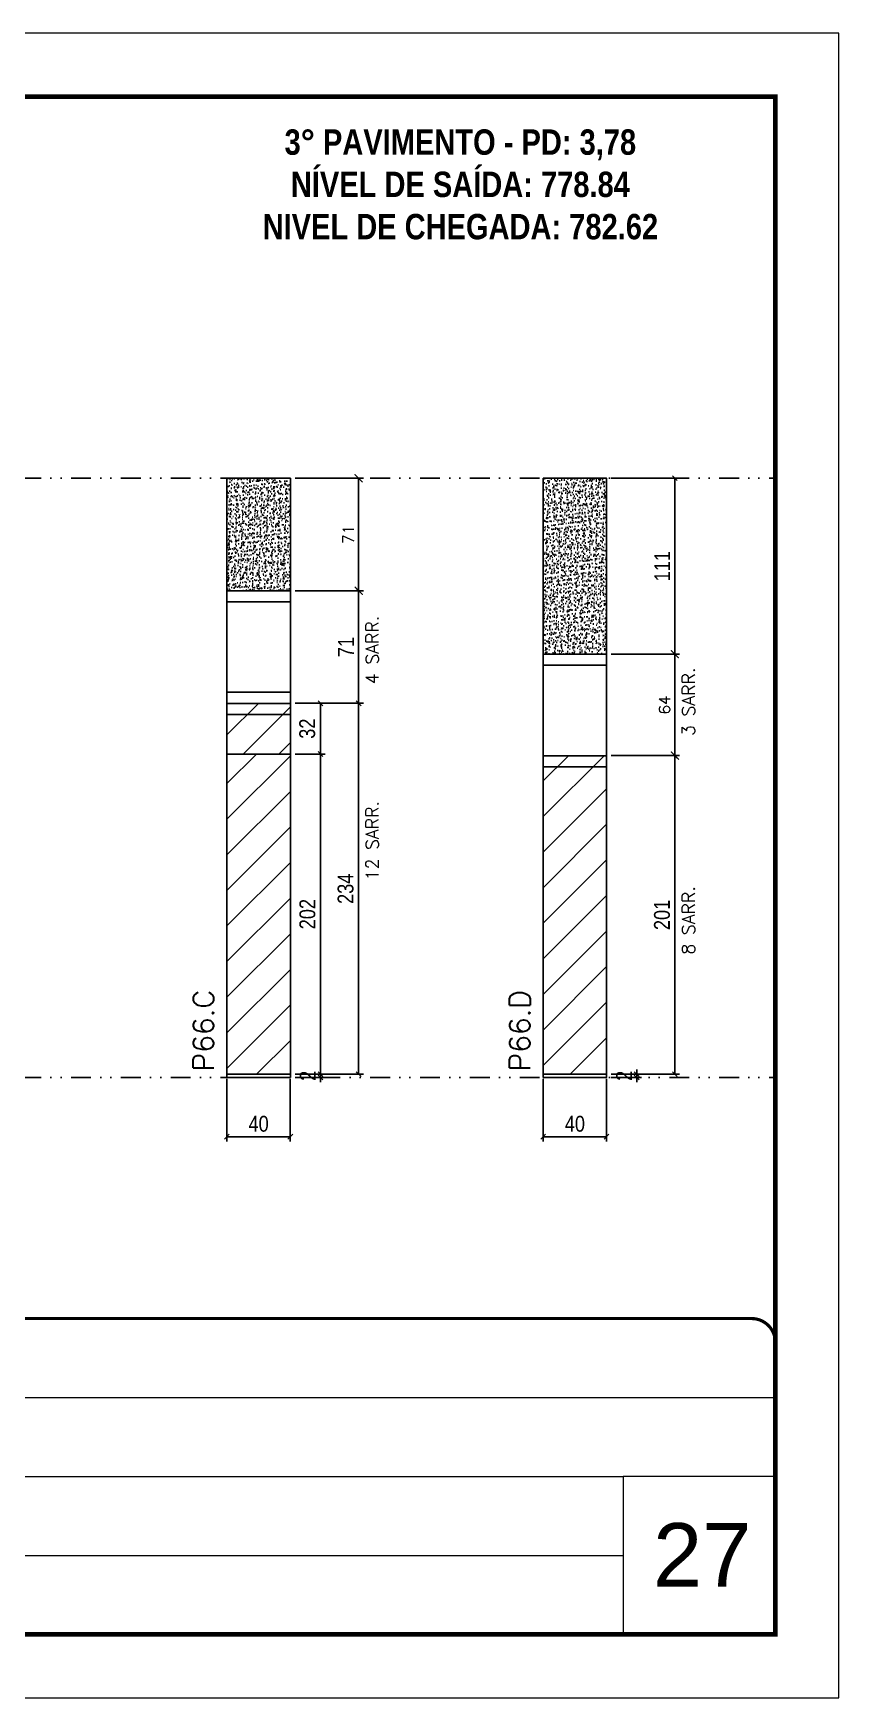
# Model space of a CAD drawing. Extents: x 2949 to 9203, y -16089 to 12527.
# Drawn here: x 7109 to 7618, y 4585 to 5635 of the extents above; entities that cross this region are included whole.
import ezdxf

# ---------------------------------------------------------------- set-up
doc = ezdxf.new("R2010")
doc.units = 0
for name, pattern in [('CONTINUO', [0]), ('DASHED', [0.75, 0.5, -0.25]), ('DIVIDE2', [0.625, 0.25, -0.125, 0, -0.125, 0, -0.125])]:
    doc.linetypes.add(name, pattern=pattern)
for name, color, linetype, lineweight in [('CARIMBO', 255, 'Continuous', 9), ('Folhas', 255, 'Continuous', 9), ('Hachura', 251, 'Continuous', 9), ('SARRAFO DE PRESSAO', 251, 'DASHED', 9), ('Texto Seção', 7, 'Continuous', 15)]:
    doc.layers.add(name, color=color, linetype=linetype, lineweight=lineweight)
for name, color, linetype in [('COTA', 241, 'Continuous'), ('NOMENCLATURA', 7, 'Continuous'), ('Nível', 160, 'Continuous'), ('Painéis', 200, 'Continuous'), ('SARR_2.2x7', 40, 'Continuous')]:
    doc.layers.add(name, color=color, linetype=linetype)
doc.styles.add('ARIAL', font='arial.ttf')
doc.styles.add('COTA TECNICA', font='techl___.ttf', dxfattribs={"height": 10})
doc.styles.add('COTA TECNICA-50', font='techl___.ttf', dxfattribs={"height": 10})
doc.styles.add('REGUA-120', font='ROMANS.shx', dxfattribs={"height": 15})
doc.styles.add('ROMANC', font='techb___.ttf', dxfattribs={"height": 2.5})
doc.styles.add('ROMANS', font='romans.shx')
doc.dimstyles.new('COTA PAINEL-50', dxfattribs={"dimtxt": 10, "dimasz": 3, "dimexe": 3, "dimexo": 3, "dimgap": 3, "dimtad": 1, "dimdec": 1, "dimzin": 12, "dimdsep": 46, "dimtxsty": 'COTA TECNICA-50', "dimblk1": 'OBLIQUE', "dimblk2": 'OBLIQUE', "dimsah": 1, "dimcen": 0.9, "dimclrd": 4, "dimclre": 4, "dimclrt": 240, "dimadec": 1, "dimazin": 3, "dimtfac": 1, "dimtdec": 1, "dimtmove": 0, "dimatfit": 3, "dimfxl": 1, "dimtolj": 1, "dimtzin": 12, "dimarcsym": 0})
doc.dimstyles.new('Cota Paínel', dxfattribs={"dimtxt": 7, "dimasz": 5, "dimexe": 3, "dimexo": 3, "dimgap": 3, "dimtad": 1, "dimdec": 1, "dimzin": 12, "dimdsep": 46, "dimtxsty": 'ROMANS', "dimblk": 'ARCHTICK', "dimcen": 0, "dimclrd": 4, "dimclre": 4, "dimclrt": 1, "dimadec": 1, "dimazin": 3, "dimtfac": 1, "dimtdec": 1, "dimtmove": 0, "dimatfit": 3, "dimldrblk": 'OBLIQUE', "dimfxl": 1, "dimtolj": 1, "dimtzin": 12, "dimarcsym": 0})
doc.dimstyles.new('PAINEL', dxfattribs={"dimtxt": 10, "dimasz": 3, "dimexe": 3, "dimexo": 3, "dimgap": 3, "dimtad": 1, "dimdec": 1, "dimzin": 12, "dimdsep": 46, "dimtxsty": 'COTA TECNICA', "dimblk1": 'OBLIQUE', "dimblk2": 'OBLIQUE', "dimsah": 1, "dimcen": 0.9, "dimclrd": 4, "dimclre": 4, "dimclrt": 240, "dimadec": 1, "dimazin": 3, "dimtfac": 1, "dimtdec": 1, "dimtmove": 0, "dimatfit": 3, "dimfxl": 1, "dimtolj": 1, "dimtzin": 12, "dimarcsym": 0})

# ---------------------------------------------------------------- blocks, each defined once
blk = doc.blocks.new('9999999999')
at = {"color": 30, "linetype": 'CONTINUO'}
for p, q in [((98564.6, 34379.6), (99584, 34379.6)), ((98564.6, 34329.8), (99488, 34329.8)), ((99584, 34329.8), (99488, 34329.8)), ((99488, 34329.8), (99488, 34230.2)), ((98564.6, 34280), (99488, 34280))]:
    blk.add_line(p, q, dxfattribs=at)
at = {"color": 30, "linetype": 'CONTINUO', "const_width": 2}
blk.add_lwpolyline([(99584, 34230.2), (99584, 34414.4, 0.414214), (99569, 34429.4), (98229, 34429.4, 0.414214), (98214, 34414.4), (98214, 34245.2, 0.414214), (98229, 34230.2), (99584, 34230.2)], format="xyb", dxfattribs=at)
at = {"layer": 'Folhas'}
blk.add_lwpolyline([(98139, 34190.2), (99624, 34190.2), (99624, 35240.2), (98139, 35240.2)], close=True, dxfattribs=at)
at = {"layer": 'Folhas', "color": 30, "const_width": 3}
blk.add_lwpolyline([(98214, 34230.2), (99584, 34230.2), (99584, 35200.2), (98214, 35200.2)], close=True, dxfattribs=at)
blk = doc.blocks.new('_Oblique')
at = {"color": 0, "linetype": 'ByBlock', "lineweight": -2}
blk.add_line((-0.5, -0.5), (0.5, 0.5), dxfattribs=at)
blk = doc.blocks.new('*D878')
at = {"layer": 'COTA', "color": 4, "lineweight": -2, "transparency": 16777216}
for p, q in [((7231.6, 4975.6), (7231.6, 4936.2)), ((7271.6, 4975.6), (7271.6, 4936.2)), ((7231.6, 4939.2), (7271.6, 4939.2))]:
    blk.add_line(p, q, dxfattribs=at)
at = {"layer": 'Defpoints', "color": 0, "transparency": 16777216}
for p in [(7231.6, 4978.6), (7271.6, 4978.6), (7271.6, 4939.2)]:
    blk.add_point(p, dxfattribs=at)
at = {"layer": 'COTA', "color": 4, "lineweight": -2, "transparency": 16777216, "xscale": 3, "yscale": 3, "zscale": 3, "rotation": 180}
blk.add_blockref('_Oblique', (7231.6, 4939.2), dxfattribs=at)
at = {"layer": 'COTA', "color": 4, "lineweight": -2, "transparency": 16777216, "xscale": 3, "yscale": 3, "zscale": 3}
blk.add_blockref('_Oblique', (7271.6, 4939.2), dxfattribs=at)
at = {"layer": 'COTA', "color": 240, "transparency": 16777216, "insert": (7251.6, 4947.3), "char_height": 10, "attachment_point": 5, "style": 'COTA TECNICA'}
blk.add_mtext('\\A1;40', dxfattribs=at)
blk = doc.blocks.new('*D879')
at = {"layer": 'COTA', "color": 4, "lineweight": -2, "transparency": 16777216}
for p, q in [((7274.6, 4978.6), (7293.6, 4978.6)), ((7290.6, 4978.6), (7290.6, 4981.6)), ((7290.6, 4976.6), (7290.6, 4978.6)), ((7274.6, 4976.6), (7293.6, 4976.6)), ((7290.6, 4976.6), (7290.6, 4973.6))]:
    blk.add_line(p, q, dxfattribs=at)
at = {"layer": 'Defpoints', "color": 0, "transparency": 16777216}
for p in [(7271.6, 4978.6), (7290.6, 4978.6), (7271.6, 4976.6)]:
    blk.add_point(p, dxfattribs=at)
at = {"layer": 'COTA', "color": 4, "lineweight": -2, "transparency": 16777216, "xscale": 3, "yscale": 3, "zscale": 3}
for p, rotation in [((7290.6, 4978.6), 270), ((7290.6, 4976.6), 90)]:
    blk.add_blockref('_Oblique', p, dxfattribs=dict(at, rotation=rotation))
at = {"layer": 'COTA', "color": 240, "transparency": 16777216, "insert": (7282.6, 4977.6), "char_height": 10, "attachment_point": 5, "rotation": 90, "style": 'COTA TECNICA-50'}
blk.add_mtext('\\A1;2', dxfattribs=at)
blk = doc.blocks.new('*D895')
at = {"layer": 'COTA', "color": 4, "linetype": 'ByBlock', "lineweight": -2, "transparency": 16777216}
for p, q in [((7274.6, 5212.6), (7317.7, 5212.6)), ((7314.7, 4978.6), (7314.7, 5212.6)), ((7274.6, 4978.6), (7317.7, 4978.6))]:
    blk.add_line(p, q, dxfattribs=at)
at = {"layer": 'Defpoints', "color": 0, "linetype": 'ByBlock', "transparency": 16777216}
for p in [(7271.6, 5212.6), (7314.7, 5212.6), (7271.6, 4978.6)]:
    blk.add_point(p, dxfattribs=at)
at = {"layer": 'COTA', "color": 4, "linetype": 'ByBlock', "lineweight": -2, "transparency": 16777216, "xscale": 3, "yscale": 3, "zscale": 3}
for p, rotation in [((7314.7, 5212.6), 90), ((7314.7, 4978.6), 270)]:
    blk.add_blockref('_Oblique', p, dxfattribs=dict(at, rotation=rotation))
at = {"layer": 'COTA', "color": 240, "linetype": 'ByBlock', "transparency": 16777216, "insert": (7306.5, 5095.6), "char_height": 10, "attachment_point": 5, "rotation": 90, "style": 'COTA TECNICA'}
blk.add_mtext('\\A1;234', dxfattribs=at)
blk = doc.blocks.new('*D896')
at = {"layer": 'COTA', "color": 4, "linetype": 'ByBlock', "lineweight": -2, "transparency": 16777216}
for p, q in [((7274.6, 5180.6), (7293.6, 5180.6)), ((7290.6, 4978.6), (7290.6, 5180.6)), ((7274.6, 4978.6), (7293.6, 4978.6))]:
    blk.add_line(p, q, dxfattribs=at)
at = {"layer": 'Defpoints', "color": 0, "linetype": 'ByBlock', "transparency": 16777216}
for p in [(7271.6, 5180.6), (7290.6, 5180.6), (7271.6, 4978.6)]:
    blk.add_point(p, dxfattribs=at)
at = {"layer": 'COTA', "color": 4, "linetype": 'ByBlock', "lineweight": -2, "transparency": 16777216, "xscale": 3, "yscale": 3, "zscale": 3}
for p, rotation in [((7290.6, 5180.6), 90), ((7290.6, 4978.6), 270)]:
    blk.add_blockref('_Oblique', p, dxfattribs=dict(at, rotation=rotation))
at = {"layer": 'COTA', "color": 240, "linetype": 'ByBlock', "transparency": 16777216, "insert": (7282.4, 5079.6), "char_height": 10, "attachment_point": 5, "rotation": 90, "style": 'COTA TECNICA'}
blk.add_mtext('\\A1;202', dxfattribs=at)
blk = doc.blocks.new('*D897')
at = {"layer": 'COTA', "color": 4, "linetype": 'ByBlock', "lineweight": -2, "transparency": 16777216}
for p, q in [((7274.6, 5212.6), (7293.6, 5212.6)), ((7290.6, 5180.6), (7290.6, 5212.6)), ((7274.6, 5180.6), (7293.6, 5180.6))]:
    blk.add_line(p, q, dxfattribs=at)
at = {"layer": 'Defpoints', "color": 0, "linetype": 'ByBlock', "transparency": 16777216}
for p in [(7271.6, 5212.6), (7290.6, 5212.6), (7271.6, 5180.6)]:
    blk.add_point(p, dxfattribs=at)
at = {"layer": 'COTA', "color": 4, "linetype": 'ByBlock', "lineweight": -2, "transparency": 16777216, "xscale": 3, "yscale": 3, "zscale": 3}
for p, rotation in [((7290.6, 5212.6), 90), ((7290.6, 5180.6), 270)]:
    blk.add_blockref('_Oblique', p, dxfattribs=dict(at, rotation=rotation))
at = {"layer": 'COTA', "color": 240, "linetype": 'ByBlock', "transparency": 16777216, "insert": (7282.3, 5196.6), "char_height": 10, "attachment_point": 5, "rotation": 90, "style": 'COTA TECNICA'}
blk.add_mtext('\\A1;32', dxfattribs=at)
blk = doc.blocks.new('*D880')
at = {"layer": 'COTA', "color": 4, "lineweight": -2, "transparency": 16777216}
for p, q in [((7431.1, 4975.6), (7431.1, 4936.2)), ((7471.1, 4975.6), (7471.1, 4936.2)), ((7431.1, 4939.2), (7471.1, 4939.2))]:
    blk.add_line(p, q, dxfattribs=at)
at = {"layer": 'Defpoints', "color": 0, "transparency": 16777216}
for p in [(7431.1, 4978.6), (7471.1, 4978.6), (7471.1, 4939.2)]:
    blk.add_point(p, dxfattribs=at)
at = {"layer": 'COTA', "color": 4, "lineweight": -2, "transparency": 16777216, "xscale": 3, "yscale": 3, "zscale": 3, "rotation": 180}
blk.add_blockref('_Oblique', (7431.1, 4939.2), dxfattribs=at)
at = {"layer": 'COTA', "color": 4, "lineweight": -2, "transparency": 16777216, "xscale": 3, "yscale": 3, "zscale": 3}
blk.add_blockref('_Oblique', (7471.1, 4939.2), dxfattribs=at)
at = {"layer": 'COTA', "color": 240, "transparency": 16777216, "insert": (7451.1, 4947.3), "char_height": 10, "attachment_point": 5, "style": 'COTA TECNICA'}
blk.add_mtext('\\A1;40', dxfattribs=at)
blk = doc.blocks.new('*D881')
at = {"layer": 'COTA', "color": 4, "lineweight": -2, "transparency": 16777216}
for p, q in [((7474.1, 4978.6), (7493.1, 4978.6)), ((7490.1, 4978.6), (7490.1, 4981.6)), ((7490.1, 4976.6), (7490.1, 4978.6)), ((7474.1, 4976.6), (7493.1, 4976.6)), ((7490.1, 4976.6), (7490.1, 4973.6))]:
    blk.add_line(p, q, dxfattribs=at)
at = {"layer": 'Defpoints', "color": 0, "transparency": 16777216}
for p in [(7471.1, 4978.6), (7490.1, 4978.6), (7471.1, 4976.6)]:
    blk.add_point(p, dxfattribs=at)
at = {"layer": 'COTA', "color": 4, "lineweight": -2, "transparency": 16777216, "xscale": 3, "yscale": 3, "zscale": 3}
for p, rotation in [((7490.1, 4978.6), 270), ((7490.1, 4976.6), 90)]:
    blk.add_blockref('_Oblique', p, dxfattribs=dict(at, rotation=rotation))
at = {"layer": 'COTA', "color": 240, "transparency": 16777216, "insert": (7482.1, 4977.6), "char_height": 10, "attachment_point": 5, "rotation": 90, "style": 'COTA TECNICA-50'}
blk.add_mtext('\\A1;2', dxfattribs=at)
blk = doc.blocks.new('*D898')
at = {"layer": 'COTA', "color": 4, "linetype": 'ByBlock', "lineweight": -2, "transparency": 16777216}
for p, q in [((7474.1, 5354.6), (7517.2, 5354.6)), ((7514.2, 5354.6), (7514.2, 5243.6)), ((7474.1, 5243.6), (7517.2, 5243.6))]:
    blk.add_line(p, q, dxfattribs=at)
at = {"layer": 'Defpoints', "color": 0, "linetype": 'ByBlock', "transparency": 16777216}
for p in [(7471.1, 5354.6), (7471.1, 5243.6), (7514.2, 5243.6)]:
    blk.add_point(p, dxfattribs=at)
at = {"layer": 'COTA', "color": 4, "linetype": 'ByBlock', "lineweight": -2, "transparency": 16777216, "xscale": 3, "yscale": 3, "zscale": 3}
for p, rotation in [((7514.2, 5354.6), 90), ((7514.2, 5243.6), 270)]:
    blk.add_blockref('_Oblique', p, dxfattribs=dict(at, rotation=rotation))
at = {"layer": 'COTA', "color": 240, "linetype": 'ByBlock', "transparency": 16777216, "insert": (7506.2, 5299.1), "char_height": 10, "attachment_point": 5, "rotation": 90, "style": 'COTA TECNICA'}
blk.add_mtext('\\A1;111', dxfattribs=at)
blk = doc.blocks.new('*D899')
at = {"layer": 'COTA', "color": 4, "linetype": 'ByBlock', "lineweight": -2, "transparency": 16777216}
for p, q in [((7474.1, 5179.6), (7517.2, 5179.6)), ((7514.2, 4978.6), (7514.2, 5179.6)), ((7474.1, 4978.6), (7517.2, 4978.6))]:
    blk.add_line(p, q, dxfattribs=at)
at = {"layer": 'Defpoints', "color": 0, "linetype": 'ByBlock', "transparency": 16777216}
for p in [(7471.1, 5179.6), (7514.2, 5179.6), (7471.1, 4978.6)]:
    blk.add_point(p, dxfattribs=at)
at = {"layer": 'COTA', "color": 4, "linetype": 'ByBlock', "lineweight": -2, "transparency": 16777216, "xscale": 3, "yscale": 3, "zscale": 3}
for p, rotation in [((7514.2, 5179.6), 90), ((7514.2, 4978.6), 270)]:
    blk.add_blockref('_Oblique', p, dxfattribs=dict(at, rotation=rotation))
at = {"layer": 'COTA', "color": 240, "linetype": 'ByBlock', "transparency": 16777216, "insert": (7506.1, 5079.1), "char_height": 10, "attachment_point": 5, "rotation": 90, "style": 'COTA TECNICA'}
blk.add_mtext('\\A1;201', dxfattribs=at)
blk = doc.blocks.new('_ArchTick')
at = {"color": 0, "linetype": 'ByBlock', "const_width": 0.15}
blk.add_lwpolyline([(-0.5, -0.5), (0.5, 0.5)], dxfattribs=at)
blk = doc.blocks.new('*D900')
at = {"layer": 'COTA', "color": 4, "lineweight": -2, "transparency": 16777216}
for p, q in [((7274.6, 5354.6), (7317.7, 5354.6)), ((7314.7, 5354.6), (7314.7, 5283.6)), ((7274.6, 5283.6), (7317.7, 5283.6))]:
    blk.add_line(p, q, dxfattribs=at)
at = {"layer": 'Defpoints', "color": 0, "transparency": 16777216}
for p in [(7271.6, 5354.6), (7271.6, 5283.6), (7314.7, 5283.6)]:
    blk.add_point(p, dxfattribs=at)
at = {"layer": 'COTA', "color": 4, "lineweight": -2, "transparency": 16777216, "xscale": 5, "yscale": 5, "zscale": 5}
for p, rotation in [((7314.7, 5354.6), 90), ((7314.7, 5283.6), 270)]:
    blk.add_blockref('_ArchTick', p, dxfattribs=dict(at, rotation=rotation))
at = {"layer": 'COTA', "color": 1, "transparency": 16777216, "insert": (7308.2, 5319.1), "char_height": 7, "attachment_point": 5, "rotation": 90, "style": 'ROMANS'}
blk.add_mtext('\\A1;71', dxfattribs=at)
blk = doc.blocks.new('*D910')
at = {"layer": 'COTA', "color": 4, "lineweight": -2, "transparency": 16777216}
for p, q in [((7474.1, 5243.6), (7517.2, 5243.6)), ((7514.2, 5179.6), (7514.2, 5243.6)), ((7474.1, 5179.6), (7517.2, 5179.6))]:
    blk.add_line(p, q, dxfattribs=at)
at = {"layer": 'Defpoints', "color": 0, "transparency": 16777216}
for p in [(7471.1, 5243.6), (7514.2, 5243.6), (7471.1, 5179.6)]:
    blk.add_point(p, dxfattribs=at)
at = {"layer": 'COTA', "color": 4, "lineweight": -2, "transparency": 16777216, "xscale": 5, "yscale": 5, "zscale": 5}
for p, rotation in [((7514.2, 5243.6), 90), ((7514.2, 5179.6), 270)]:
    blk.add_blockref('_ArchTick', p, dxfattribs=dict(at, rotation=rotation))
at = {"layer": 'COTA', "color": 1, "transparency": 16777216, "insert": (7507.7, 5211.6), "char_height": 7, "attachment_point": 5, "rotation": 90, "style": 'ROMANS'}
blk.add_mtext('\\A1;64', dxfattribs=at)
blk = doc.blocks.new('*D2629')
at = {"layer": 'COTA', "color": 4, "lineweight": -2, "transparency": 16777216}
for p, q in [((7274.6, 5283.6), (7317.7, 5283.6)), ((7314.7, 5212.6), (7314.7, 5283.6)), ((7274.6, 5212.6), (7317.7, 5212.6))]:
    blk.add_line(p, q, dxfattribs=at)
at = {"layer": 'Defpoints', "color": 0, "transparency": 16777216}
for p in [(7271.6, 5283.6), (7314.7, 5283.6), (7271.6, 5212.6)]:
    blk.add_point(p, dxfattribs=at)
at = {"layer": 'COTA', "color": 4, "lineweight": -2, "transparency": 16777216, "xscale": 3, "yscale": 3, "zscale": 3}
for p, rotation in [((7314.7, 5283.6), 90), ((7314.7, 5212.6), 270)]:
    blk.add_blockref('_Oblique', p, dxfattribs=dict(at, rotation=rotation))
at = {"layer": 'COTA', "color": 240, "transparency": 16777216, "insert": (7306.7, 5248.1), "char_height": 10, "attachment_point": 5, "rotation": 90, "style": 'COTA TECNICA-50'}
blk.add_mtext('\\A1;71', dxfattribs=at)

msp = doc.modelspace()

# ---------------------------------------------------------------- hatches: boundary and pattern name
at = {"layer": 'COTA', "linetype": 'ByBlock'}
h = msp.add_hatch(dxfattribs=at)
h.set_pattern_fill('AR-CONC', color=256, scale=0.03)
h.set_pattern_definition([(50, (2e-12, 4), (5.46554, -0.4781726), [0.5715, -6.2865]), (355, (2e-12, 4), (-1.0573026, 5.7317054), [0.4572, -5.0292175]), (100.451445, (0.4555, 3.96), (4.4082374, 5.2535326), [0.4857003, -5.3427073]), (46.1842, (2e-12, 5.524), (8.132371, -1.26127), [0.85725, -9.42975]), (96.63556, (0.678, 5.419), (7.122124, 7.422784), [0.728551, -8.014068]), (351.18415, (2e-12, 5.524), (7.122124, 7.422784), [0.685799, -7.543792]), (21, (0.762, 5.143), (4.5484317, -3.067956), [0.5715, -6.2865]), (326, (0.762, 5.143), (1.854061, 5.525639), [0.4572, -5.0292]), (71.451445, (1.141, 4.8873), (6.4024926, 2.457683), [0.4857003, -5.342698]), (37.5, (2e-12, 4), (0.0926581, 2.53665117), [0, -4.96824, 0, -5.1054, 0, -5.04825]), (7.5, (2e-12, 4), (2.0045899, 3.00541724), [0, -2.91084, 0, -4.85394, 0, -1.92405]), (327.5, (-1.6993, 4), (4.06771786, -0.1718623), [0, -1.905, 0, -5.9436, 0, -7.8867]), (317.5, (-2.4613, 4), (4.4438754, 0.7627947), [0, -2.4765, 0, -3.94716, 0, -5.6007])])
h.paths.add_polyline_path([(7271.64, 5354.57), (7231.64, 5354.57), (7231.64, 5283.57), (7271.64, 5283.57)])
h = msp.add_hatch(dxfattribs=at)
h.set_pattern_fill('AR-CONC', color=256, scale=0.03)
h.set_pattern_definition([(50, (-124277.9574, -23828.8456), (5.46554007, -0.47817257), [0.5715, -6.2865]), (355, (-124277.9574, -23828.8456), (-1.05730264, 5.73170536), [0.4572, -5.02921753]), (100.4514447, (-124277.502, -23828.8855), (4.40823741, 5.25353256), [0.48570026, -5.34270734]), (46.1842, (-124277.9574, -23827.3216), (8.13237123, -1.26126984), [0.85725, -9.42975]), (96.6355576, (-124277.28, -23827.427), (7.122124, 7.42278374), [0.7285507, -8.01406824]), (351.184151, (-124277.957, -23827.322), (7.122124, 7.42278374), [0.685799, -7.54379196]), (21, (-124277.1954, -23827.7026), (4.54843174, -3.06795595), [0.5715, -6.2865]), (326, (-124277.1954, -23827.7026), (1.85406085, 5.52563898), [0.4572, -5.0292]), (71.451445, (-124276.8163, -23827.9583), (6.40249258, 2.45768307), [0.48570026, -5.34269813]), (37.5, (-124277.9574, -23828.8456), (0.092658098, 2.536651166), [0, -4.96824, 0, -5.1054, 0, -5.04825]), (7.5, (-124277.9574, -23828.8456), (2.004589875, 3.005417245), [0, -2.91084, 0, -4.85394, 0, -1.92405]), (327.5, (-124279.6566, -23828.8456), (4.067717855, -0.17186232), [0, -1.905, 0, -5.9436, 0, -7.8867]), (317.5, (-124280.4186, -23828.8456), (4.44387544, 0.76279473), [0, -2.4765, 0, -3.94716, 0, -5.6007])])
h.paths.add_polyline_path([(7431.14, 5243.57), (7471.14, 5243.57), (7471.14, 5354.57), (7431.14, 5354.57)])
at = {"layer": 'Hachura', "linetype": 'ByBlock'}
h = msp.add_hatch(dxfattribs=at)
h.set_pattern_fill('ANSI31', color=256, scale=5)
h.set_pattern_definition([(45, (-126071.967, -22772.47), (-11.2253202, 11.2253202), [])])
h.paths.add_polyline_path([(7271.64, 5212.57), (7231.64, 5212.57), (7231.64, 5180.57), (7271.64, 5180.57)])
h = msp.add_hatch(dxfattribs=at)
h.set_pattern_fill('ANSI31', color=256, scale=5)
h.set_pattern_definition([(45, (-126071.967, -22713.47), (-11.2253202, 11.2253202), [])])
h.paths.add_polyline_path([(7271.64, 5180.57), (7231.64, 5180.57), (7231.64, 4978.57), (7271.64, 4978.57)])
h = msp.add_hatch(dxfattribs=at)
h.set_pattern_fill('ANSI31', color=256, scale=5)
h.paths.add_polyline_path([(7471.14, 5179.57), (7431.14, 5179.57), (7431.14, 4978.57), (7471.14, 4978.57)])

# ---------------------------------------------------------------- linework, layer by layer
at = {"layer": 'COTA', "linetype": 'ByBlock'}
for p, q in [((7231.64, 5283.57), (7231.64, 5354.57)), ((7271.64, 5354.57), (7231.64, 5354.57)), ((7271.64, 5283.57), (7271.64, 5354.57))]:
    msp.add_line(p, q, dxfattribs=at)
msp.add_lwpolyline([(7431.14, 5243.57), (7471.14, 5243.57), (7471.14, 5354.57), (7431.14, 5354.57)], close=True, dxfattribs=at)
at = {"layer": 'Nível', "color": 4, "linetype": 'DIVIDE2', "ltscale": 50}
for p, q in [((6567.19, 5354.57), (7577.53, 5354.57)), ((6567.19, 4976.57), (7577.53, 4976.57))]:
    msp.add_line(p, q, dxfattribs=at)
at = {"layer": 'Painéis'}
for p, q in [((7231.64, 5283.57), (7271.64, 5283.57)), ((7231.64, 5212.57), (7231.64, 5283.57)), ((7271.64, 5283.57), (7271.64, 5212.57)), ((7431.14, 5243.57), (7471.14, 5243.57)), ((7431.14, 5179.57), (7431.14, 5243.57)), ((7471.14, 5243.57), (7471.14, 5179.57)), ((7231.64, 5212.57), (7271.64, 5212.57)), ((7271.64, 5212.57), (7231.64, 5212.57)), ((7231.64, 5212.57), (7231.64, 5212.57)), ((7271.64, 5212.57), (7231.64, 5212.57)), ((7271.64, 5212.57), (7231.64, 5212.57)), ((7271.64, 5212.57), (7271.64, 5212.57)), ((7231.64, 5180.57), (7271.64, 5180.57)), ((7431.14, 5179.57), (7471.14, 5179.57)), ((7471.14, 5179.57), (7431.14, 5179.57)), ((7431.14, 5179.57), (7431.14, 5179.57)), ((7471.14, 5179.57), (7431.14, 5179.57)), ((7471.14, 5179.57), (7471.14, 5179.57))]:
    msp.add_line(p, q, dxfattribs=at)
for points in [[(7231.64, 4978.57), (7271.64, 4978.57), (7271.64, 5212.57), (7231.64, 5212.57)], [(7431.14, 4978.57), (7471.14, 4978.57), (7471.14, 5179.57), (7431.14, 5179.57)], [(7231.64, 4978.57), (7271.64, 4978.57), (7271.64, 4976.57), (7231.64, 4976.57)], [(7431.14, 4978.57), (7471.14, 4978.57), (7471.14, 4976.57), (7431.14, 4976.57)]]:
    msp.add_lwpolyline(points, close=True, dxfattribs=at)
at = {"layer": 'SARR_2.2x7'}
for p, q in [((7231.64, 5276.57), (7271.64, 5276.57)), ((7431.14, 5236.57), (7471.14, 5236.57)), ((7271.64, 5219.57), (7231.64, 5219.57)), ((7231.64, 5205.57), (7271.64, 5205.57)), ((7431.14, 5172.57), (7471.14, 5172.57))]:
    msp.add_line(p, q, dxfattribs=at)

# ---------------------------------------------------------------- block references
at = {"layer": 'SARRAFO DE PRESSAO', "color": 6, "linetype": 'ByBlock'}
msp.add_blockref('9999999999', (-92006.44, -29604.92), dxfattribs=at)

# ---------------------------------------------------------------- texts
at = {"layer": 'CARIMBO', "style": 'ARIAL'}
msp.add_text('27', height=40, dxfattribs=at).set_placement((7500.39, 4655.43))
at = {"layer": 'NOMENCLATURA', "color": 2, "insert": (7378.86, 5601.34), "char_height": 16, "attachment_point": 2, "style": 'ROMANC'}
msp.add_mtext_dynamic_manual_height_columns('\\P3° PAVIMENTO - PD: 3,78\\PNÍVEL DE SAÍDA: 778.84\\PNIVEL DE CHEGADA: 782.62', width=300.2766, gutter_width=1, heights=[0], dxfattribs=at)
at = {"layer": 'Texto Seção', "linetype": 'Continuous', "style": 'ROMANS'}
for s, p in [('4 SARR.', (7327.27, 5224.7)), ('3 SARR.', (7526.77, 5191.99)), ('12 SARR.', (7327.27, 5100.94)), ('8 SARR.', (7526.77, 5054.06))]:
    msp.add_text(s, height=8, rotation=90, dxfattribs=at).set_placement(p)
at = {"layer": 'Texto Seção', "char_height": 13, "attachment_point": 7, "rotation": 90, "style": 'REGUA-120'}
for s, insert, width in [('P66.C', (7223.31, 4980.49), 285.3299), ('P66.D', (7422.81, 4980.49), 116.021)]:
    msp.add_mtext(s, dxfattribs=dict(at, insert=insert, width=width))

# ---------------------------------------------------------------- dimensions: what is measured, and where the dimension line sits
at = {"layer": 'COTA'}
for base, p1, p2, dimstyle, picture, middle in [((7314.73, 5283.57), (7271.64, 5354.57), (7271.64, 5283.57), 'Cota Paínel', '*D900', (7308.23, 5319.07)), ((7314.73, 5283.57), (7271.64, 5212.57), (7271.64, 5283.57), 'COTA PAINEL-50', '*D2629', (7306.65, 5248.07)), ((7514.23, 5243.57), (7471.14, 5179.57), (7471.14, 5243.57), 'Cota Paínel', '*D910', (7507.73, 5211.57))]:
    dim = msp.add_linear_dim(base=base, p1=p1, p2=p2, angle=90, dimstyle=dimstyle, dxfattribs=at)
    dim.commit()
    dim.dimension.update_dxf_attribs({"geometry": picture, "text_midpoint": middle})
at = {"layer": 'COTA', "linetype": 'ByBlock'}
for base, p1, p2, picture, middle in [((7514.23, 5243.57), (7471.14, 5354.57), (7471.14, 5243.57), '*D898', (7506.17, 5299.07)), ((7314.73, 5212.57), (7271.64, 4978.57), (7271.64, 5212.57), '*D895', (7306.51, 5095.57)), ((7290.55, 5180.57), (7271.64, 4978.57), (7271.64, 5180.57), '*D896', (7282.45, 5079.57)), ((7514.23, 5179.57), (7471.14, 4978.57), (7471.14, 5179.57), '*D899', (7506.13, 5079.07))]:
    dim = msp.add_linear_dim(base=base, p1=p1, p2=p2, angle=90, dimstyle='PAINEL', dxfattribs=at)
    dim.commit()
    dim.dimension.update_dxf_attribs({"geometry": picture, "text_midpoint": middle})
dim = msp.add_linear_dim(base=(7290.55, 5212.57), p1=(7271.64, 5180.57), p2=(7271.64, 5212.57), angle=90, dimstyle='PAINEL', override={"dimtmove": 1}, dxfattribs=at)
dim.commit()
dim.dimension.update_dxf_attribs({"geometry": '*D897', "text_midpoint": (7282.33, 5196.57)})
at = {"layer": 'COTA'}
for base, p1, p2, picture, middle in [((7271.64, 4939.22), (7231.64, 4978.57), (7271.64, 4978.57), '*D878', (7251.64, 4947.32)), ((7471.14, 4939.22), (7431.14, 4978.57), (7471.14, 4978.57), '*D880', (7451.14, 4947.32))]:
    dim = msp.add_linear_dim(base=base, p1=p1, p2=p2, dimstyle='PAINEL', override={"dimarcsym": 2}, dxfattribs=at)
    dim.commit()
    dim.dimension.update_dxf_attribs({"geometry": picture, "text_midpoint": middle})
for base, p1, p2, picture, middle in [((7290.55, 4978.57), (7271.64, 4976.57), (7271.64, 4978.57), '*D879', (7290.55, 4977.57)), ((7490.05, 4978.57), (7471.14, 4976.57), (7471.14, 4978.57), '*D881', (7490.05, 4977.57))]:
    dim = msp.add_linear_dim(base=base, p1=p1, p2=p2, angle=90, dimstyle='COTA PAINEL-50', dxfattribs=at)
    dim.commit()
    dim.dimension.update_dxf_attribs({"geometry": picture, "text_midpoint": middle, "dimtype": 160})

doc.saveas('drawing.dxf')
